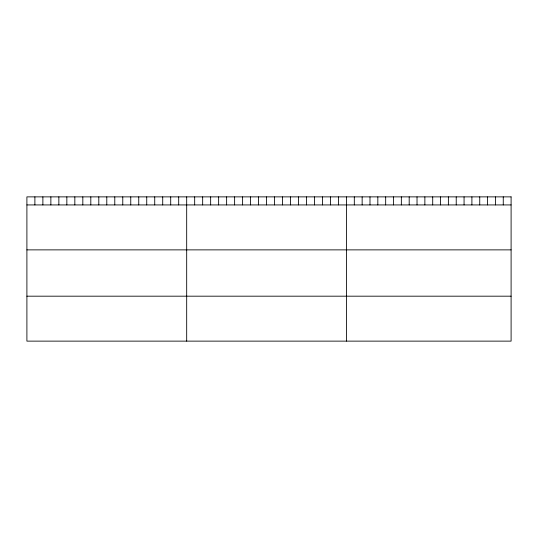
<?xml version="1.0" encoding="UTF-8"?>
<svg xmlns="http://www.w3.org/2000/svg" width="538" height="538" viewBox="0 0 538 538"><rect width="100%" height="100%" fill="white"/><g stroke="black" fill="none" stroke-linecap="round" stroke-linejoin="round"><path stroke-width="0.81" d="M26.9 204.931L511.1 204.931M26.9 249.874L511.1 249.874M26.9 296.182L511.1 296.182M503.259 196.874L503.259 204.931M495.424 196.874L495.424 204.931M487.583 196.874L487.583 204.931M479.741 196.874L479.741 204.931M471.9 196.874L471.9 204.931M464.065 196.874L464.065 204.931M456.224 196.874L456.224 204.931M448.383 196.874L448.383 204.931M440.548 196.874L440.548 204.931M432.707 196.874L432.707 204.931M424.865 196.874L424.865 204.931M417.024 196.874L417.024 204.931M409.189 196.874L409.189 204.931M401.348 196.874L401.348 204.931M393.507 196.874L393.507 204.931M385.672 196.874L385.672 204.931M377.831 196.874L377.831 204.931M369.989 196.874L369.989 204.931M362.148 196.874L362.148 204.931M354.313 196.874L354.313 204.931M346.472 196.874L346.472 341.126M338.483 196.874L338.483 204.931M330.493 196.874L330.493 204.931M322.504 196.874L322.504 204.931M314.515 196.874L314.515 204.931M306.526 196.874L306.526 204.931M298.536 196.874L298.536 204.931M290.547 196.874L290.547 204.931M282.558 196.874L282.558 204.931M274.568 196.874L274.568 204.931M266.579 196.874L266.579 204.931M258.59 196.874L258.59 204.931M250.6 196.874L250.6 204.931M242.611 196.874L242.611 204.931M234.622 196.874L234.622 204.931M226.632 196.874L226.632 204.931M218.643 196.874L218.643 204.931M210.654 196.874L210.654 204.931M202.665 196.874L202.665 204.931M194.675 196.874L194.675 204.931M186.686 196.874L186.686 341.126M178.697 196.874L178.697 204.931M170.707 196.874L170.707 204.931M162.718 196.874L162.718 204.931M154.729 196.874L154.729 204.931M146.739 196.874L146.739 204.931M138.75 196.874L138.75 204.931M130.761 196.874L130.761 204.931M122.772 196.874L122.772 204.931M114.782 196.874L114.782 204.931M106.793 196.874L106.793 204.931M98.804 196.874L98.804 204.931M90.814 196.874L90.814 204.931M82.825 196.874L82.825 204.931M74.836 196.874L74.836 204.931M66.847 196.874L66.847 204.931M58.857 196.874L58.857 204.931M50.868 196.874L50.868 204.931M42.879 196.874L42.879 204.931M34.889 196.874L34.889 204.931M511.1 196.874L26.9 196.874L26.9 341.126L511.1 341.126L511.1 196.874"/></g></svg>
